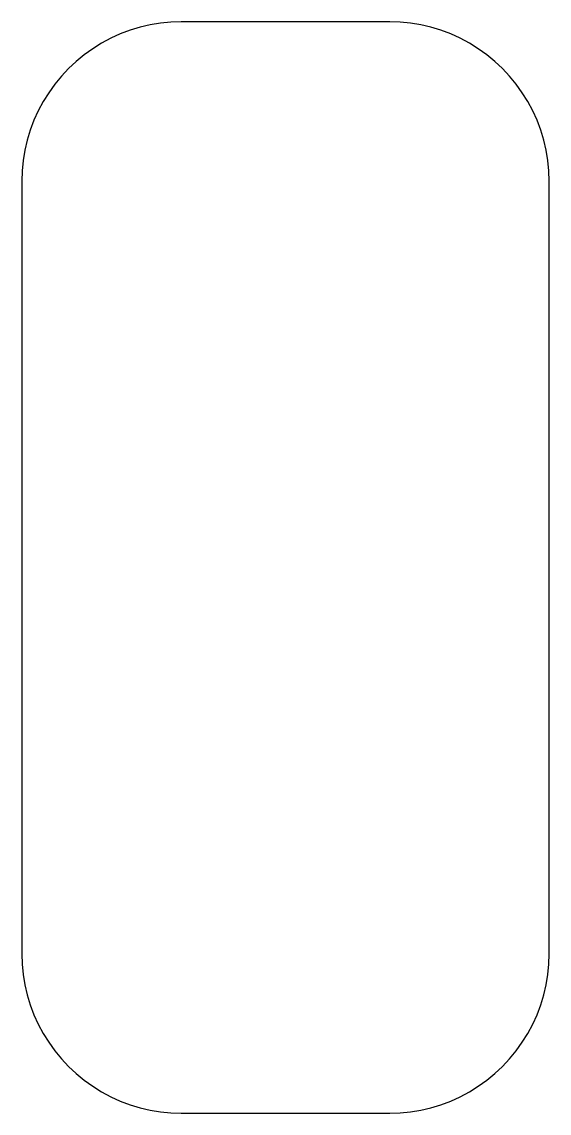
# Model space of a CAD drawing. Header units: millimetres. Extents: x -6 to 17.1, y -35.9 to 12.
import ezdxf

# ---------------------------------------------------------------- set-up
doc = ezdxf.new("R2010")
doc.units = ezdxf.units.MM

msp = doc.modelspace()

# ---------------------------------------------------------------- linework, layer by layer
at = {"layer": 'CUT'}
msp.add_lwpolyline([(10.6078, -35.88), (11.0637, -35.8351), (11.5156, -35.7605), (11.9617, -35.6565), (12.4001, -35.5235), (12.8288, -35.3622), (13.246, -35.1731), (13.65, -34.9572), (14.039, -34.7153), (14.4113, -34.4485), (14.7654, -34.1579), (15.0997, -33.8447), (15.4129, -33.5104), (15.7035, -33.1563), (15.9703, -32.784), (16.2122, -32.395), (16.4281, -31.991), (16.6172, -31.5738), (16.7785, -31.1451), (16.9115, -30.7067), (17.0155, -30.2606), (17.0901, -29.8087), (17.135, -29.3528), (17.15, -28.895), (17.15, 5), (17.135, 5.4578), (17.0901, 5.9137), (17.0155, 6.3656), (16.9115, 6.8117), (16.7785, 7.2501), (16.6172, 7.6788), (16.4281, 8.096), (16.2122, 8.5), (15.9703, 8.889), (15.7035, 9.2613), (15.4129, 9.6154), (15.0997, 9.9497), (14.7654, 10.2629), (14.4113, 10.5535), (14.039, 10.8203), (13.65, 11.0622), (13.246, 11.2781), (12.8288, 11.4672), (12.4001, 11.6285), (11.9617, 11.7615), (11.5156, 11.8655), (11.0637, 11.9401), (10.6078, 11.985), (10.15, 12), (1, 12), (0.5422, 11.985), (0.0863, 11.9401), (-0.3656, 11.8655), (-0.8117, 11.7615), (-1.2501, 11.6285), (-1.6788, 11.4672), (-2.096, 11.2781), (-2.5, 11.0622), (-2.889, 10.8203), (-3.2613, 10.5535), (-3.6154, 10.2629), (-3.9497, 9.9497), (-4.2629, 9.6154), (-4.5535, 9.2613), (-4.8203, 8.889), (-5.0622, 8.5), (-5.2781, 8.096), (-5.4672, 7.6788), (-5.6285, 7.2501), (-5.7615, 6.8117), (-5.8655, 6.3656), (-5.9401, 5.9137), (-5.985, 5.4578), (-6, 5), (-6, -28.895), (-5.985, -29.3528), (-5.9401, -29.8087), (-5.8655, -30.2606), (-5.7615, -30.7067), (-5.6285, -31.1451), (-5.4672, -31.5738), (-5.2781, -31.991), (-5.0622, -32.395), (-4.8203, -32.784), (-4.5535, -33.1563), (-4.2629, -33.5104), (-3.9497, -33.8447), (-3.6154, -34.1579), (-3.2613, -34.4485), (-2.889, -34.7153), (-2.5, -34.9572), (-2.096, -35.1731), (-1.6788, -35.3622), (-1.2501, -35.5235), (-0.8117, -35.6565), (-0.3656, -35.7605), (0.0863, -35.8351), (0.5422, -35.88), (1, -35.895), (10.15, -35.895)], close=True, dxfattribs=at)

doc.saveas('drawing.dxf')
